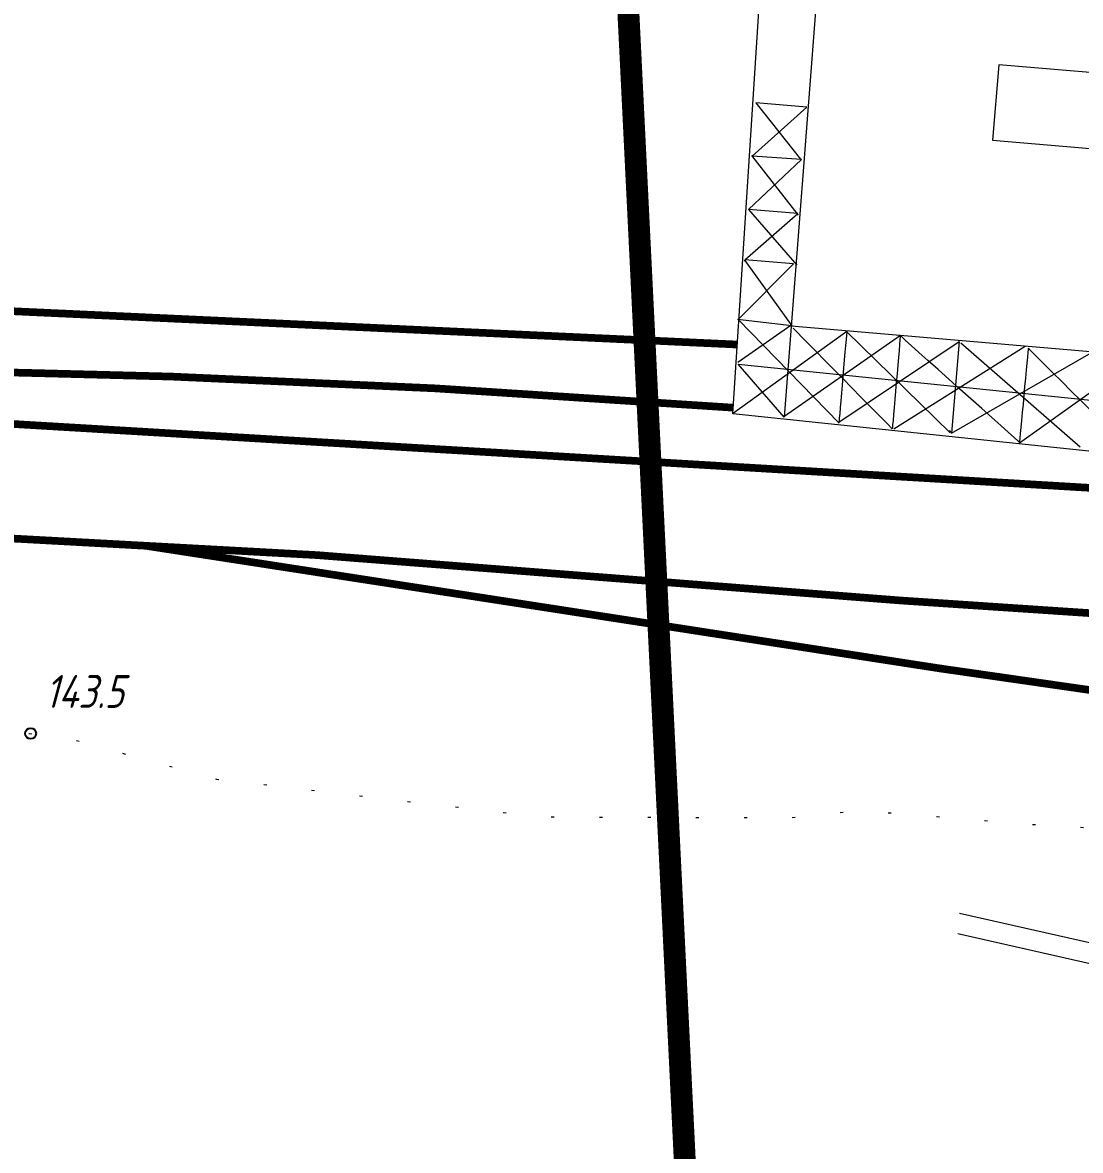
# Model space of a CAD drawing. Header units: millimetres. Extents: x 0 to 841, y 0 to 594.
# Drawn here: x 519.86 to 554.96, y 185.71 to 223.12 of the extents above; entities that cross this region are included whole.
import ezdxf

# ---------------------------------------------------------------- set-up
doc = ezdxf.new("R2010")
doc.units = ezdxf.units.MM
doc.linetypes.add('KONTUR', pattern=[1.5, 0, -1.5])
for name, color, linetype in [('00_доповнення_топоплан', 7, 'Continuous'), ('01_Земельний_відвід_існуючий', 7, 'Continuous'), ('0_завод', 7, 'Continuous'), ('ПИКЕТЫ', 7, 'Continuous')]:
    doc.layers.add(name, color=color, linetype=linetype)
doc.styles.add('Такие дела', font='GOST_A.TTF', dxfattribs={"oblique": 15})

msp = doc.modelspace()

# ---------------------------------------------------------------- linework, layer by layer
at = {"layer": '00_доповнення_топоплан', "color": 7, "const_width": 0.254, "flags": 128}
for points in [[(543.571, 212.436), (518.872, 213.571)], [(518.709, 211.529), (524.786, 211.374), (533.545, 210.983), (543.435, 210.342)], [(562.186, 207.273), (518.575, 209.858)], [(518.271, 206.07), (529.623, 205.452), (548.986, 203.947), (561.972, 203.079)], [(561.816, 200.033), (550.268, 201.697), (523.947, 205.761)]]:
    msp.add_lwpolyline(points, dxfattribs=at)
at = {"layer": '00_доповнення_топоплан', "linetype": 'KONTUR', "lineweight": 15, "flags": 128}
msp.add_lwpolyline([(635.303, 131.408), (635.479, 133.393), (636.172, 133.96), (637.278, 133.943), (660.37, 131.665), (683.46, 129.332), (695.595, 128.153), (698.29, 128.129), (699.59, 128.971), (702.7, 131.653), (705.107, 134.419), (706.816, 138.387), (708.259, 142.764), (709.439, 148.282), (709.943, 151.782), (710.064, 154.115), (709.63, 157.915), (708.668, 161.45), (706.329, 165.192), (702.984, 169.617), (701.558, 171.265), (697.322, 174.897), (694.001, 177.254), (693.039, 177.783), (688.461, 179.229), (684.057, 180.071), (673.318, 182.985), (664.766, 185.828), (660.242, 186.694), (654.412, 188.405), (649.238, 189.007), (639.364, 189.995), (632.043, 191.077), (624.414, 191.678), (621.13, 191.798), (608.64, 193.001), (603.129, 193.313), (597.634, 193.172), (594.306, 193.195), (583.444, 192.738), (581.783, 193.123), (579.208, 193.845), (576.272, 194.253), (573.914, 194.374), (572.422, 194.133), (571.483, 193.869), (570.52, 193.965), (566.015, 194.64), (556.933, 196.301), (553.179, 196.518), (547.643, 196.975), (545.333, 196.734), (537.042, 196.758), (526.304, 198.009), (521.322, 199.38), (520.071, 199.525), (518.747, 198.611), (517.159, 195.965), (515.179, 194.009), (513.879, 193.312), (510.197, 192.254), (502.929, 191.508), (497.764, 191.191), (491.81, 190.695), (488.184, 190.733), (487.02, 190.428), (486.447, 190.066), (485.283, 187.758), (484.654, 185.164), (484.615, 184.134), (484.832, 183.138), (489.981, 181.242), (496.408, 178.147), (503.183, 174.781), (511.275, 173.62), (518.656, 172.922), (538.285, 170.833), (546.748, 168.988), (547.117, 168.026), (547.158, 163.626), (547.813, 153.766), (548.599, 141.121), (550.105, 134.051), (553.318, 125.492), (556.757, 119.863), (559.811, 117.285), (562.53, 115.943), (567.737, 115.157), (573.403, 114.863), (580.608, 114.273), (583.934, 113.742), (589.268, 110.479), (596.432, 105.738), (602.111, 100.706), (611.595, 99.364), (624.269, 97.985), (626.66, 98.261), (628.04, 99.088), (629.236, 101.386), (629.765, 105.614), (630.12, 110.607), (630.325, 111.181), (631.256, 112.288), (633.856, 114.967), (635.217, 116.902), (635.189, 123.434)], close=True, dxfattribs=at)
at = {"layer": '01_Земельний_відвід_існуючий', "color": 2, "linetype": 'Continuous', "lineweight": 50, "const_width": 0.726}
msp.add_lwpolyline([(500.925, 470.682), (528.009, 466.547), (542.565, 170.375), (533.606, 170.161), (508.966, 174.804), (479.458, 175.86), (446.225, 182.979), (434.787, 183.73), (339.851, 141.796), (337.753, 146.468), (291.199, 152.055), (219.604, 157.195), (213.219, 160.807), (174.857, 165.754), (197.918, 403.363), (208.638, 396.375), (271.255, 425.27), (391.263, 474.094)], close=True, dxfattribs=at)
msp.add_lwpolyline([(634.016, 95.913), (544.554, 105.028), (542.565, 170.375), (528.009, 466.547), (568.226, 467.131)], dxfattribs=at)
at = {"layer": '0_завод', "lineweight": 15}
for p, q in [((552.247, 221.714), (552.033, 219.214)), ((559.386, 221.102), (552.247, 221.714)), ((552.033, 219.214), (559.172, 218.601)), ((552.033, 219.214), (552.033, 219.214))]:
    msp.add_line(p, q, dxfattribs=at)
for points, knots in [([(543.422, 210.134), (543.422, 210.134), (543.422, 210.134), (544.398, 225.202), (544.398, 225.202)], [0.5, 0.5, 0.5, 0.5, 0.5, 1, 1, 1, 1]), ([(545.882, 220.31), (545.882, 220.31), (545.882, 220.31), (544.181, 220.456), (544.181, 220.456)], [0.8, 0.8, 0.8, 0.8, 0.8, 0.9, 0.9, 0.9, 0.9]), ([(544.181, 220.456), (544.181, 220.456), (544.181, 220.456), (545.67, 218.581), (545.67, 218.581)], [0.9, 0.9, 0.9, 0.9, 0.9, 1, 1, 1, 1]), ([(544.061, 218.688), (544.061, 218.688), (544.061, 218.688), (545.882, 220.31), (545.882, 220.31)], [0.7, 0.7, 0.7, 0.7, 0.7, 0.8, 0.8, 0.8, 0.8]), ([(543.941, 216.919), (543.941, 216.919), (543.941, 216.919), (545.701, 218.579), (545.701, 218.579)], [0.5, 0.5, 0.5, 0.5, 0.5, 0.6, 0.6, 0.6, 0.6]), ([(545.701, 218.579), (545.701, 218.579), (545.701, 218.579), (544.061, 218.688), (544.061, 218.688)], [0.6, 0.6, 0.6, 0.6, 0.6, 0.7, 0.7, 0.7, 0.7]), ([(545.377, 213.061), (545.377, 213.061), (545.377, 213.061), (543.579, 213.267), (543.579, 213.267)], [0.6666667, 0.6666667, 0.6666667, 0.6666667, 0.6666667, 1, 1, 1, 1]), ([(548.714, 209.636), (548.714, 209.636), (548.714, 209.636), (545.422, 212.98), (545.422, 212.98)], [0.94117647, 0.94117647, 0.94117647, 0.94117647, 0.94117648, 1, 1, 1, 1]), ([(547.203, 212.879), (547.203, 212.879), (547.203, 212.879), (546.944, 209.866), (546.944, 209.866)], [0.05882353, 0.05882353, 0.05882353, 0.05882353, 0.05882354, 0.11764706, 0.11764706, 0.11764706, 0.11764706]), ([(548.98, 212.726), (548.98, 212.726), (548.98, 212.726), (548.714, 209.636), (548.714, 209.636)], [0.88235294, 0.88235294, 0.88235294, 0.88235294, 0.88235295, 0.94117647, 0.94117647, 0.94117647, 0.94117647]), ([(552.931, 209.196), (552.931, 209.196), (552.931, 209.196), (548.98, 212.726), (548.98, 212.726)], [0.82352941, 0.82352941, 0.82352941, 0.82352941, 0.82352942, 0.88235294, 0.88235294, 0.88235294, 0.88235294]), ([(553.224, 212.31), (553.224, 212.31), (553.224, 212.31), (552.931, 209.196), (552.931, 209.196)], [0.76470588, 0.76470588, 0.76470588, 0.76470588, 0.76470589, 0.82352941, 0.82352941, 0.82352941, 0.82352941]), ([(556.738, 208.818), (556.738, 208.818), (556.738, 208.818), (553.224, 212.31), (553.224, 212.31)], [0.70588235, 0.70588235, 0.70588235, 0.70588235, 0.70588236, 0.76470588, 0.76470588, 0.76470588, 0.76470588]), ([(543.604, 211.782), (543.604, 211.782), (543.604, 211.782), (562.34, 209.876), (562.34, 209.876)], [0.6666667, 0.6666667, 0.6666667, 0.6666667, 0.6666667, 1, 1, 1, 1]), ([(550.639, 209.535), (550.639, 209.535), (550.639, 209.535), (550.619, 209.585), (550.619, 209.585)], [0.6666667, 0.6666667, 0.6666667, 0.6666667, 0.6666667, 1, 1, 1, 1])]:
    msp.add_open_spline(points, degree=3, knots=knots, dxfattribs=at)
for points in [[(546.29, 225.072), (546.29, 225.072), (545.126, 210.028), (545.126, 210.028)], [(544.045, 218.701), (544.045, 218.701), (545.588, 216.727), (545.588, 216.727)], [(543.817, 215.246), (543.817, 215.246), (545.579, 216.779), (545.579, 216.779)], [(545.579, 216.779), (545.579, 216.779), (543.941, 216.919), (543.941, 216.919)], [(543.944, 216.92), (543.944, 216.92), (545.549, 215.07), (545.549, 215.07)], [(543.798, 215.22), (543.798, 215.22), (543.824, 215.218), (543.824, 215.218)], [(545.432, 215.108), (545.432, 215.108), (543.817, 215.246), (543.817, 215.246)], [(543.824, 215.218), (543.824, 215.218), (545.377, 213.061), (545.377, 213.061)], [(543.595, 213.264), (543.595, 213.264), (545.432, 215.108), (545.432, 215.108)], [(546.949, 209.831), (546.949, 209.831), (543.595, 213.264), (543.595, 213.264)], [(543.442, 210.166), (543.442, 210.166), (547.203, 212.879), (547.203, 212.879)], [(545.351, 213.063), (545.351, 213.063), (543.586, 211.84), (543.586, 211.84)], [(564.061, 211.444), (564.061, 211.444), (545.354, 213.05), (545.354, 213.05)], [(547.196, 212.866), (547.196, 212.866), (550.636, 209.512), (550.636, 209.512)], [(545.118, 210.048), (545.118, 210.048), (548.982, 212.752), (548.982, 212.752)], [(546.944, 209.866), (546.944, 209.866), (550.935, 212.532), (550.935, 212.532)], [(550.935, 212.532), (550.935, 212.532), (550.674, 209.494), (550.674, 209.494)], [(550.988, 212.493), (550.988, 212.493), (554.946, 209.046), (554.946, 209.046)], [(553.126, 212.37), (553.126, 212.37), (548.766, 209.632), (548.766, 209.632)], [(550.674, 209.494), (550.674, 209.494), (555.312, 212.157), (555.312, 212.157)], [(545.126, 210.028), (545.126, 210.028), (543.604, 211.782), (543.604, 211.782)], [(556.934, 212.017), (556.934, 212.017), (552.929, 209.17), (552.929, 209.17)], [(562.194, 208.173), (562.194, 208.173), (543.422, 210.134), (543.422, 210.134)], [(550.636, 209.512), (550.636, 209.512), (550.639, 209.535), (550.639, 209.535)], [(552.929, 209.17), (552.929, 209.17), (552.931, 209.196), (552.931, 209.196)], [(550.947, 193.581), (550.947, 193.581), (561.386, 191.216), (561.386, 191.216)], [(550.888, 192.901), (550.888, 192.901), (561.327, 190.536), (561.327, 190.536)]]:
    msp.add_open_spline(points, degree=3, dxfattribs=at)
at = {"layer": 'ПИКЕТЫ', "color": 7, "linetype": 'Continuous'}
msp.add_circle((520.124, 199.535), 0.181, dxfattribs=at)

# ---------------------------------------------------------------- texts
at = {"layer": '00_доповнення_топоплан', "color": 7, "linetype": 'Continuous', "style": 'Такие дела', "oblique": 15}
msp.add_text('143.5', height=1.089, dxfattribs=at).set_placement((520.601, 200.384))

doc.saveas('drawing.dxf')
